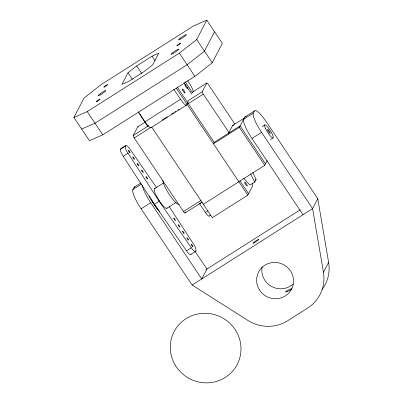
<?xml version="1.0" encoding="UTF-8"?>
<svg xmlns="http://www.w3.org/2000/svg" width="403" height="403" viewBox="0 0 403 403"><rect width="100%" height="100%" fill="white"/><g stroke="black" fill="none" stroke-linecap="round" stroke-linejoin="round"><path stroke-width="0.6" d="M121.56 148.506C118.603 149.639 122.265 154.369 123.217 156.283L154.379 204.407L186.453 250.777C187.466 251.825 189.748 256.167 191.218 253.94M156.45 187.425L130.078 149.296C124.235 140.748 124.169 148.722 128.033 153.226L159.195 201.349L191.269 247.719C197.112 256.268 197.178 248.293 193.314 243.795L169.265 206.653M73.885 117.464L83.97 98.09L101.339 84.474L193.455 26.019L206.789 20.15L222.34 43.383L212.255 62.757L194.886 76.374L102.77 134.829L89.436 140.697L73.885 117.464L87.219 111.596L179.335 53.141L196.704 39.524L206.789 20.15M128.013 72.736L121.958 84.363L128.628 81.426L143.982 71.684L152.666 64.878L158.717 53.251L152.047 56.183L136.698 65.926L128.013 72.736L132.406 79.3M185.017 212.991A2.347 0.479 57.6 0 1 183.481 211.585L134.224 137.972A2.347 0.479 57.6 0 1 133.207 135.574L137.72 126.864L145.161 122.144M214.567 31.766L204.482 51.141L187.113 64.757L94.997 123.212L81.658 129.081M303.006 214.718L251.956 138.446A18.578 3.803 57.6 0 1 243.709 119.233L244.848 117.056L254.439 110.966A18.578 3.803 57.6 0 1 266.721 122.426L317.765 198.704L328.616 262.353L323.448 272.282A37.152 36.114 27.5 0 1 307.554 308.149L287.828 320.662A37.152 36.114 27.5 0 1 247.79 320.385L192.155 285.057L141.11 208.784A18.578 3.803 57.6 0 1 132.864 189.576L133.998 187.395L141.07 182.907M138.345 111.893L144.999 121.837A9.289 1.904 57.6 0 0 151.14 127.565L186.644 105.037L188.347 101.758M234.904 124.124L208.351 84.449A2.347 0.479 57.6 0 0 206.82 83.038L202.281 91.718L187.405 101.163M159.412 200.931L154.379 204.407M265.512 163.86L240.112 125.902L214.205 142.345L213.449 143.795L239.357 127.358L244.142 118.16A9.289 1.904 57.6 0 1 244.414 117.933M185.592 211.918L185.022 213.006L202.029 202.21M228.597 133.212L232.632 125.464L244.142 118.16M243.709 119.233L253.306 113.147L254.439 110.966M202.16 202.074L199.54 203.737L205.389 212.477A5.803 1.189 57.6 0 0 209.228 216.058L209.374 215.776M151.871 127.363L212.326 217.701L247.83 195.173L252.616 185.974A9.289 1.904 57.6 0 0 252.107 183.038M243.684 178.257L249.996 185.073L254.792 182.03L256.086 179.542L252.777 172.424M203.344 204.281L264.756 165.311L267.239 160.54M317.765 198.704L312.597 208.633L192.155 285.057M144.999 121.837L180.504 99.304A9.289 1.904 57.6 0 0 186.644 105.037M191.929 92.468L206.81 83.023M133.197 135.559L148.757 125.625M162.117 120.114L167.416 116.749M171.653 114.059L173.774 112.714M174.831 112.044L175.894 111.369M178.015 110.024L179.073 109.354M134.224 137.972L151.226 127.182M187.899 103.909L203.308 94.131A2.347 0.479 57.6 0 1 202.291 91.733M120.764 148.662L125.585 145.609M120.492 149.191L125.308 146.133M123.217 156.283L128.033 153.226M132.864 189.576L141.453 184.126M154.596 188.644L163.517 182.982M262.131 126.572L264.741 124.915M141.11 208.784L150.707 202.694A18.578 3.803 57.6 0 1 142.299 185.143M251.956 138.446L261.552 132.355A18.578 3.803 57.6 0 1 253.306 113.147M270.489 139.579L273.098 137.922M166.751 208.371L176.197 202.377M183.486 211.58L201.021 200.452M255.129 180.151L256.086 179.542M205.389 212.477L208.013 210.814M209.228 216.058L210.799 215.061M186.453 250.777L191.269 247.719M195.072 251.497L196.039 250.883M190.946 254.464L195.762 251.412M205.913 269.683L300.22 209.837M261.552 132.355L312.597 208.633L323.448 272.282M196.704 39.524L212.255 62.757M239.357 127.358L264.756 165.311M179.335 53.141L194.886 76.374M203.308 94.131L229.161 132.763M187.672 80.746L189.072 82.842A9.289 1.904 57.6 0 1 193.279 91.617M185.189 81.769L192.473 92.655M184.04 82.64L185.42 84.701M187.259 87.451L191.717 94.111M177.37 87.305L214.205 142.345M239.951 180.816L248.586 193.717M176.267 88.237L247.83 195.173M152.047 56.183L155.09 60.732M173.849 89.365L180.504 99.304M136.698 65.926L141.765 73.502M147.71 126.295L141.861 117.55A5.803 1.189 57.6 0 1 139.463 112.991M195.384 251.799L206.92 269.043L201.752 278.972L150.707 202.694M87.219 111.596L102.77 134.829M250.535 173.91L254.792 182.03M179.149 204.261A14.76 3.022 57.6 0 1 169.95 195.49A14.76 3.022 57.6 0 1 162.862 180.423M137.73 126.88A2.347 0.479 57.6 0 1 138.279 127.076M167.174 207.837A11.611 2.378 57.6 0 1 158.51 199.535A11.611 2.378 57.6 0 1 155.175 188.705M158.157 209.434A13.621 2.791 57.6 0 1 151.513 199.712M159.825 211.716A13.621 2.791 57.6 0 1 149.186 195.818M328.616 262.353A37.152 36.114 27.5 0 1 322.083 289.571M293.147 283.964A18.578 18.054 27.5 0 1 271.456 286.417A18.578 18.054 27.5 0 1 262.151 266.7M133.998 187.395A18.578 3.803 57.6 0 1 134.95 186.921M244.848 117.056A18.578 3.803 57.6 0 1 246.309 116.704M232.632 125.464A9.289 1.904 57.6 0 1 233.664 125.434M175.456 365.491A35.57 34.572 27.5 0 0 236.682 365.435A35.57 34.572 27.5 0 0 204.784 313.282A35.57 34.572 27.5 0 0 175.456 365.491M265.506 128.502A7.733 1.582 57.6 0 0 272.967 137.987A7.733 1.582 57.6 0 0 268.282 127.766A7.733 1.582 57.6 0 0 265.506 128.502M100.201 94.886A4.645 0.534 -33.8 0 0 105.823 90.589A4.645 0.534 -33.8 0 0 99.848 94.005A4.645 0.534 -33.8 0 0 100.201 94.886M180.746 38.91A4.645 0.534 -33.8 0 0 186.367 34.613A4.645 0.534 -33.8 0 0 180.393 38.028A4.645 0.534 -33.8 0 0 180.746 38.91M173.179 53.443A4.645 0.534 -33.8 0 0 178.806 49.146A4.645 0.534 -33.8 0 0 172.832 52.561A4.645 0.534 -33.8 0 0 173.179 53.443M104.861 86.761A2.322 0.267 -33.8 0 0 107.672 84.61A2.322 0.267 -33.8 0 0 104.684 86.318A2.322 0.267 -33.8 0 0 104.861 86.761M177.839 45.312A2.322 0.267 -33.8 0 0 180.655 43.166A2.322 0.267 -33.8 0 0 177.668 44.874A2.322 0.267 -33.8 0 0 177.839 45.312M97.294 101.289A2.322 0.267 -33.8 0 0 100.105 99.143A2.322 0.267 -33.8 0 0 97.118 100.851A2.322 0.267 -33.8 0 0 97.294 101.289M173.945 218.743A1.441 0.297 57.6 0 0 175.33 220.506A1.441 0.297 57.6 0 0 174.459 218.607A1.441 0.297 57.6 0 0 173.945 218.743M178.333 225.297A1.441 0.297 57.6 0 0 179.718 227.065A1.441 0.297 57.6 0 0 178.846 225.161A1.441 0.297 57.6 0 0 178.333 225.297M182.715 231.856A1.441 0.297 57.6 0 0 184.106 233.619A1.441 0.297 57.6 0 0 183.234 231.715A1.441 0.297 57.6 0 0 182.715 231.856M191.49 244.964A1.441 0.297 57.6 0 0 192.881 246.732A1.441 0.297 57.6 0 0 192.009 244.828A1.441 0.297 57.6 0 0 191.49 244.964M187.103 238.41A1.441 0.297 57.6 0 0 188.493 240.178A1.441 0.297 57.6 0 0 187.622 238.274A1.441 0.297 57.6 0 0 187.103 238.41M141.796 170.706A1.441 0.297 57.6 0 0 143.186 172.474A1.441 0.297 57.6 0 0 142.314 170.57A1.441 0.297 57.6 0 0 141.796 170.706M146.183 177.265A1.441 0.297 57.6 0 0 147.574 179.028A1.441 0.297 57.6 0 0 146.702 177.124A1.441 0.297 57.6 0 0 146.183 177.265M137.408 164.152A1.441 0.297 57.6 0 0 138.798 165.915A1.441 0.297 57.6 0 0 137.927 164.016A1.441 0.297 57.6 0 0 137.408 164.152M133.02 157.593A1.441 0.297 57.6 0 0 134.411 159.361A1.441 0.297 57.6 0 0 133.539 157.457A1.441 0.297 57.6 0 0 133.02 157.593M128.633 151.039A1.441 0.297 57.6 0 0 130.023 152.808A1.441 0.297 57.6 0 0 129.151 150.903A1.441 0.297 57.6 0 0 128.633 151.039M267.93 130.612A2.322 0.474 57.6 0 0 270.156 133.383A2.322 0.474 57.6 0 0 268.68 130.255A2.322 0.474 57.6 0 0 267.93 130.612M287.143 291.596A3.456 0.494 -25.9 0 0 291.782 288.921A3.456 0.494 -25.9 0 0 287.067 290.684A3.456 0.494 -25.9 0 0 287.143 291.596M259.285 289.606A18.578 18.054 27.5 0 0 291.263 289.732A18.578 18.054 27.5 0 0 274.74 262.418A18.578 18.054 27.5 0 0 259.285 289.606M254.489 242.641A3.481 0.403 -33.8 0 0 258.706 239.417A3.481 0.403 -33.8 0 0 254.228 241.976A3.481 0.403 -33.8 0 0 254.489 242.641M185.138 85.537A2.322 0.474 57.6 0 0 187.38 88.383A2.322 0.474 57.6 0 0 185.974 85.315A2.322 0.474 57.6 0 0 185.138 85.537M182.72 90.186A2.322 0.474 57.6 0 0 184.957 93.033A2.322 0.474 57.6 0 0 183.551 89.965A2.322 0.474 57.6 0 0 182.72 90.186M244.943 183.169A2.322 0.474 57.6 0 0 247.185 186.015A2.322 0.474 57.6 0 0 245.78 182.947A2.322 0.474 57.6 0 0 244.943 183.169"/></g></svg>
